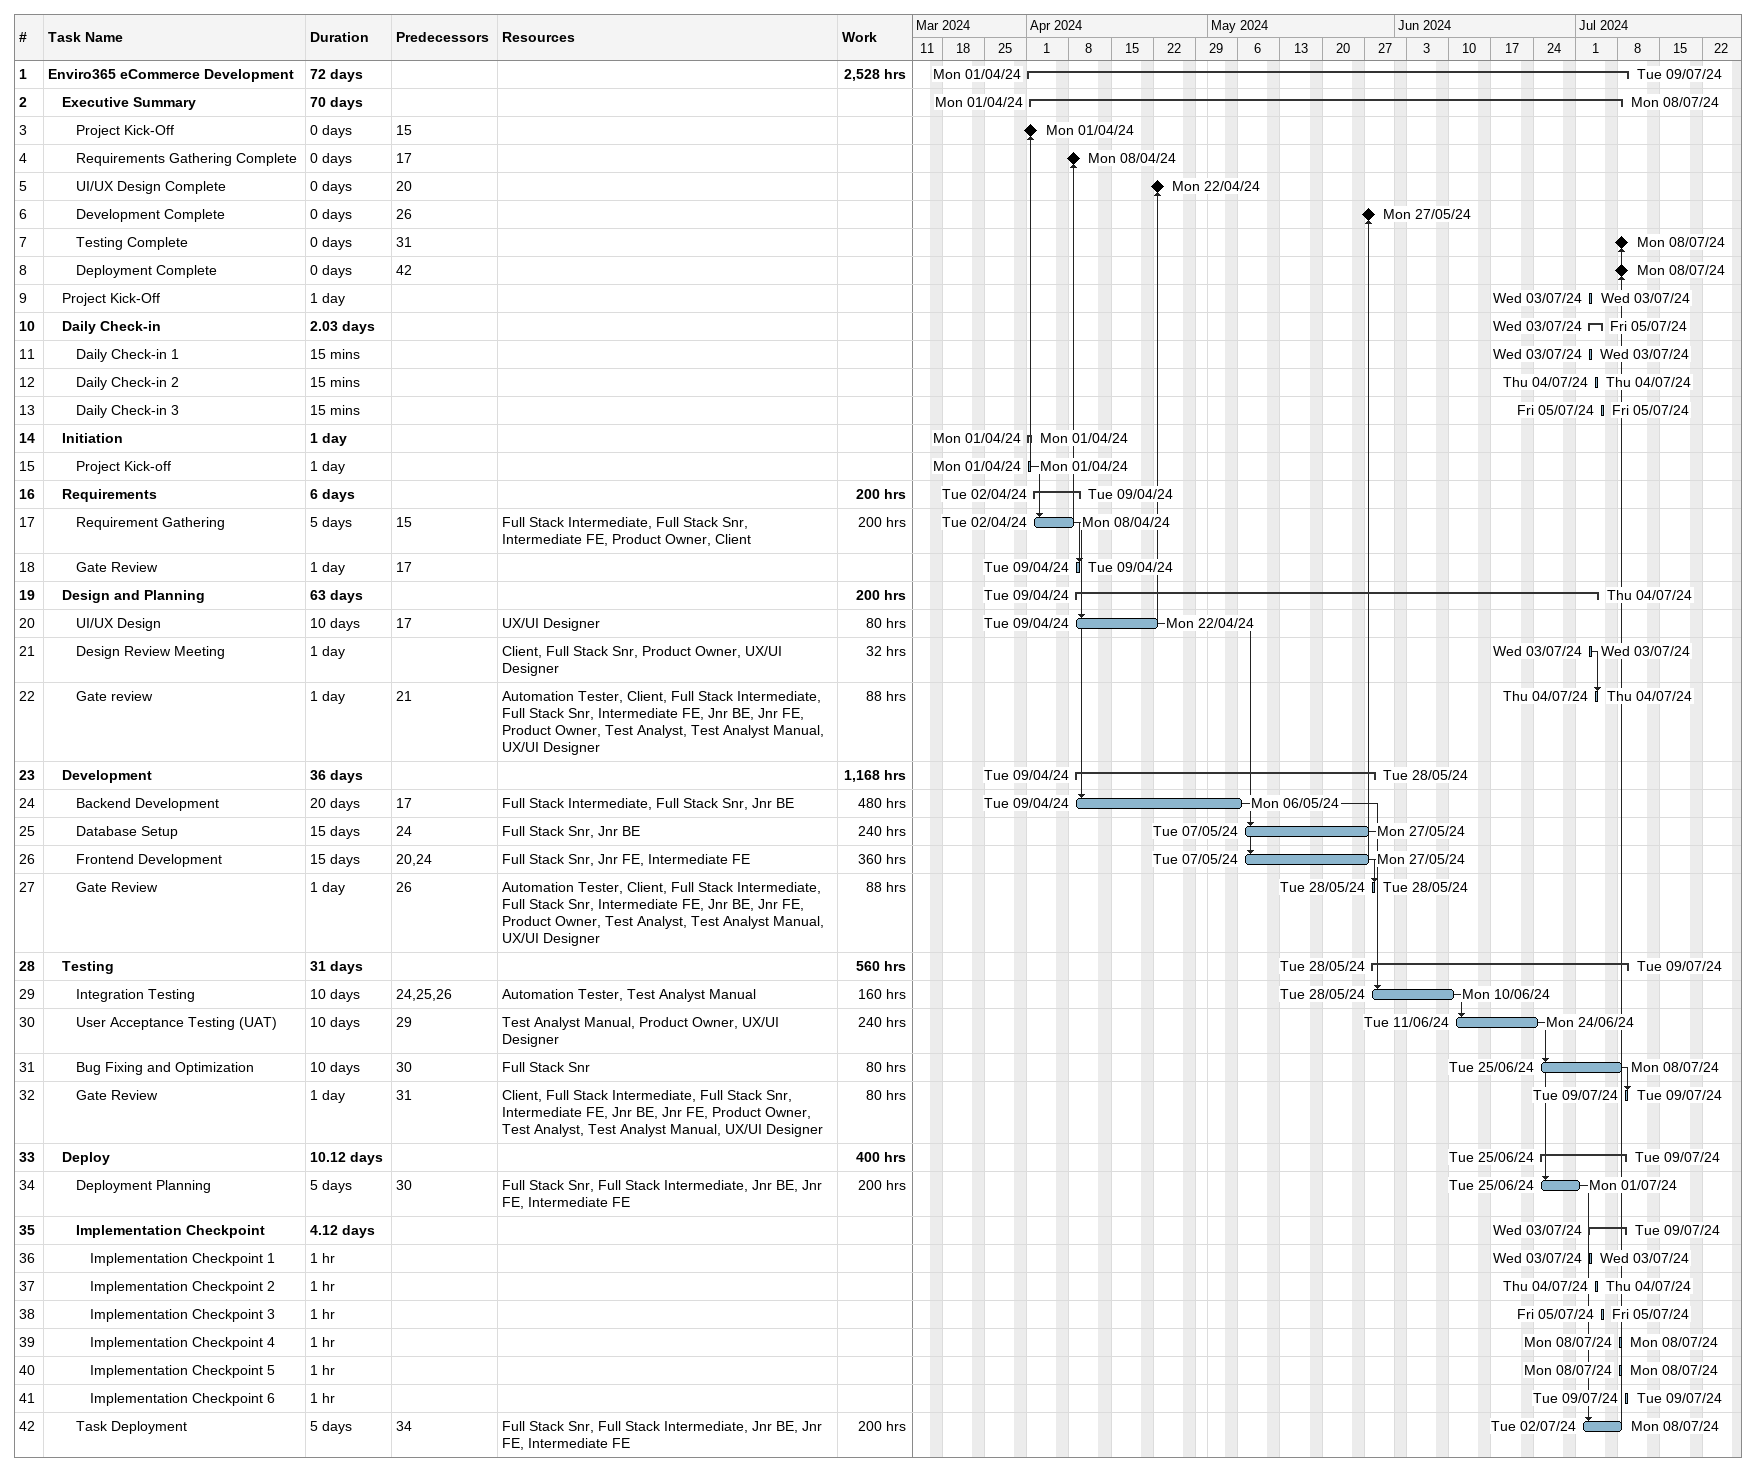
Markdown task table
| ID | Level | Task | Duration | Start | Finish | Predecessors | Resources | Work (h) |
|---|---|---|---|---|---|---|---|---|
| 1 | 1 | **Enviro365 eCommerce Development** | 72d | 2024-04-01 | 2024-07-09 |  |  | 2528 |
| 2 | 2 | **Executive Summary** | 70d | 2024-04-01 | 2024-07-08 |  |  |  |
| 3 | 3 | Project Kick-Off | 0d | 2024-04-01 | 2024-04-01 | 15 |  |  |
| 4 | 3 | Requirements Gathering Complete | 0d | 2024-04-08 | 2024-04-08 | 17 |  |  |
| 5 | 3 | UI/UX Design Complete | 0d | 2024-04-22 | 2024-04-22 | 20 |  |  |
| 6 | 3 | Development Complete | 0d | 2024-05-27 | 2024-05-27 | 26 |  |  |
| 7 | 3 | Testing Complete | 0d | 2024-07-08 | 2024-07-08 | 31 |  |  |
| 8 | 3 | Deployment Complete | 0d | 2024-07-08 | 2024-07-08 | 42 |  |  |
| 9 | 2 | Project Kick-Off | 1d | 2024-07-03 | 2024-07-03 |  |  |  |
| 10 | 2 | **Daily Check-in** | 2.03d | 2024-07-03 | 2024-07-05 |  |  |  |
| 11 | 3 | Daily Check-in 1 | 15min | 2024-07-03 | 2024-07-03 |  |  |  |
| 12 | 3 | Daily Check-in 2 | 15min | 2024-07-04 | 2024-07-04 |  |  |  |
| 13 | 3 | Daily Check-in 3 | 15min | 2024-07-05 | 2024-07-05 |  |  |  |
| 14 | 2 | **Initiation** | 1d | 2024-04-01 | 2024-04-01 |  |  |  |
| 15 | 3 | Project Kick-off | 1d | 2024-04-01 | 2024-04-01 |  |  |  |
| 16 | 2 | **Requirements** | 6d | 2024-04-02 | 2024-04-09 |  |  | 200 |
| 17 | 3 | Requirement Gathering | 5d | 2024-04-02 | 2024-04-08 | 15 | Full Stack Intermediate, Full Stack Snr, Intermediate FE, Product Owner, Client | 200 |
| 18 | 3 | Gate Review | 1d | 2024-04-09 | 2024-04-09 | 17 |  |  |
| 19 | 2 | **Design and Planning** | 63d | 2024-04-09 | 2024-07-04 |  |  | 200 |
| 20 | 3 | UI/UX Design | 10d | 2024-04-09 | 2024-04-22 | 17 | UX/UI Designer | 80 |
| 21 | 3 | Design Review Meeting | 1d | 2024-07-03 | 2024-07-03 |  | Client, Full Stack Snr, Product Owner, UX/UI Designer | 32 |
| 22 | 3 | Gate review | 1d | 2024-07-04 | 2024-07-04 | 21 | Automation Tester, Client, Full Stack Intermediate, Full Stack Snr, Intermediate FE, Jnr BE, Jnr FE, Product Owner, Test Analyst, Test Analyst Manual, UX/UI Designer | 88 |
| 23 | 2 | **Development** | 36d | 2024-04-09 | 2024-05-28 |  |  | 1168 |
| 24 | 3 | Backend Development | 20d | 2024-04-09 | 2024-05-06 | 17 | Full Stack Intermediate, Full Stack Snr, Jnr BE | 480 |
| 25 | 3 | Database Setup | 15d | 2024-05-07 | 2024-05-27 | 24 | Full Stack Snr, Jnr BE | 240 |
| 26 | 3 | Frontend Development | 15d | 2024-05-07 | 2024-05-27 | 20, 24 | Full Stack Snr, Jnr FE, Intermediate FE | 360 |
| 27 | 3 | Gate Review | 1d | 2024-05-28 | 2024-05-28 | 26 | Automation Tester, Client, Full Stack Intermediate, Full Stack Snr, Intermediate FE, Jnr BE, Jnr FE, Product Owner, Test Analyst, Test Analyst Manual, UX/UI Designer | 88 |
| 28 | 2 | **Testing** | 31d | 2024-05-28 | 2024-07-09 |  |  | 560 |
| 29 | 3 | Integration Testing | 10d | 2024-05-28 | 2024-06-10 | 24, 25, 26 | Automation Tester, Test Analyst Manual | 160 |
| 30 | 3 | User Acceptance Testing (UAT) | 10d | 2024-06-11 | 2024-06-24 | 29 | Test Analyst Manual, Product Owner, UX/UI Designer | 240 |
| 31 | 3 | Bug Fixing and Optimization | 10d | 2024-06-25 | 2024-07-08 | 30 | Full Stack Snr | 80 |
| 32 | 3 | Gate Review | 1d | 2024-07-09 | 2024-07-09 | 31 | Client, Full Stack Intermediate, Full Stack Snr, Intermediate FE, Jnr BE, Jnr FE, Product Owner, Test Analyst, Test Analyst Manual, UX/UI Designer | 80 |
| 33 | 2 | **Deploy** | 10.12d | 2024-06-25 | 2024-07-09 |  |  | 400 |
| 34 | 3 | Deployment Planning | 5d | 2024-06-25 | 2024-07-01 | 30 | Full Stack Snr, Full Stack Intermediate, Jnr BE, Jnr FE, Intermediate FE | 200 |
| 35 | 3 | **Implementation Checkpoint** | 4.12d | 2024-07-03 | 2024-07-09 |  |  |  |
| 36 | 4 | Implementation Checkpoint 1 | 1h | 2024-07-03 | 2024-07-03 |  |  |  |
| 37 | 4 | Implementation Checkpoint 2 | 1h | 2024-07-04 | 2024-07-04 |  |  |  |
| 38 | 4 | Implementation Checkpoint 3 | 1h | 2024-07-05 | 2024-07-05 |  |  |  |
| 39 | 4 | Implementation Checkpoint 4 | 1h | 2024-07-08 | 2024-07-08 |  |  |  |
| 40 | 4 | Implementation Checkpoint 5 | 1h | 2024-07-08 | 2024-07-08 |  |  |  |
| 41 | 4 | Implementation Checkpoint 6 | 1h | 2024-07-09 | 2024-07-09 |  |  |  |
| 42 | 3 | Task Deployment | 5d | 2024-07-02 | 2024-07-08 | 34 | Full Stack Snr, Full Stack Intermediate, Jnr BE, Jnr FE, Intermediate FE | 200 |
